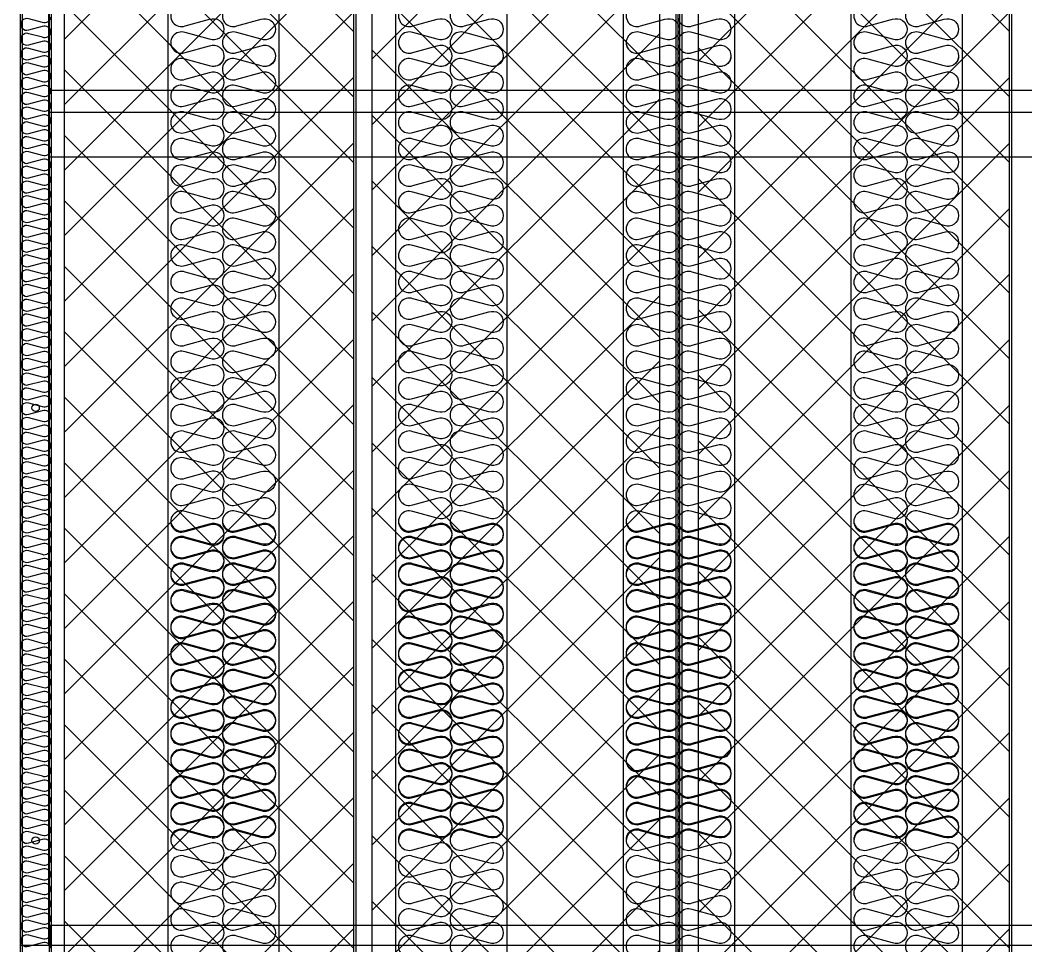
# Model space of a CAD drawing. Header units: millimetres. Extents: x 2376 to 31783, y 3878 to 24674.
# Drawn here: x 21098 to 22456, y 10582 to 11832 of the extents above; entities that cross this region are included whole.
import ezdxf

# ---------------------------------------------------------------- set-up
doc = ezdxf.new("R2010")
doc.units = ezdxf.units.MM
doc.layers.add('SMS', color=220, linetype='Continuous')

# ---------------------------------------------------------------- blocks, each defined once
blk = doc.blocks.new('SP 200RT')
at = {"color": 7}
for p, q in [((-109298.6, -79919.9), (-109298.6, -82797.9)), ((-109148.6, -79919.9), (-109148.6, -82797.9))]:
    blk.add_line(p, q, dxfattribs=at)
at = {"layer": 'SMS', "color": 5}
for points in [[(-109275.2, -81108.5, 1.449198), (-109275.2, -81135.3), (-109242.3, -81126.4, -0.524856), (-109222.8, -81139.9, -0.524856), (-109242.3, -81153.3), (-109275.2, -81144.4, 1.449198), (-109275.2, -81171.2), (-109242.3, -81162.3, -0.524856), (-109222.8, -81175.8, -0.417249), (-109237.3, -81190.1)], [(-109205.5, -81108.5, 1.449198), (-109205.5, -81135.3), (-109172.6, -81126.4, -0.524856), (-109153.2, -81139.9, -0.524856), (-109172.6, -81153.3), (-109205.5, -81144.4, 1.449198), (-109205.5, -81171.2), (-109172.6, -81162.3, -0.524856), (-109153.2, -81175.8, -0.417249), (-109167.7, -81190.1)], [(-109294.2, -81161.4, 0.446849), (-109275.2, -81171.2), (-109242.3, -81162.3, -0.524856), (-109222.8, -81175.8, -0.524856), (-109242.3, -81189.2), (-109275.2, -81180.3, 1.449198), (-109275.2, -81207.2), (-109242.3, -81198.3, -0.524856), (-109222.8, -81211.7, -0.524856), (-109242.3, -81225.1), (-109275.2, -81216.2, 1.449198), (-109275.2, -81243.1), (-109242.3, -81234.2, -0.524856), (-109222.8, -81247.6, -0.524856), (-109242.3, -81261), (-109275.2, -81252.1, 1.449198), (-109275.2, -81279), (-109242.3, -81270.1, -0.524856), (-109222.8, -81283.5, -0.524856), (-109242.3, -81296.9), (-109275.2, -81288, 1.449198), (-109275.2, -81314.9), (-109242.3, -81306, -0.524856), (-109222.8, -81319.4, -0.524856), (-109242.3, -81332.8), (-109275.2, -81323.9, 1.449198), (-109275.2, -81350.8), (-109242.3, -81341.9, -0.524856), (-109222.8, -81355.3, -0.524856), (-109242.3, -81368.8), (-109275.2, -81359.8, 1.449198), (-109275.2, -81386.7), (-109242.3, -81377.8, -0.524856), (-109222.8, -81391.2, -0.524856), (-109242.3, -81404.7), (-109275.2, -81395.8, 1.449198), (-109275.2, -81422.6), (-109242.3, -81413.7, -0.524856), (-109222.8, -81427.1, -0.524856), (-109242.3, -81440.6), (-109275.2, -81431.7, 1.449198), (-109275.2, -81458.5), (-109242.3, -81449.6, -0.524856), (-109222.8, -81463.1, -0.524856), (-109242.3, -81476.5), (-109275.2, -81467.6, 1.449198), (-109275.2, -81494.4), (-109242.3, -81485.5, -0.524856), (-109222.8, -81499, -0.524856), (-109242.3, -81512.4), (-109275.2, -81503.5, 1.449198), (-109275.2, -81530.3), (-109242.3, -81521.4, -0.524856), (-109222.8, -81534.9, -0.524856), (-109242.3, -81548.3), (-109275.2, -81539.4, 1.449198), (-109275.2, -81566.3), (-109242.3, -81557.4, -0.524856), (-109222.8, -81570.8, -0.524856), (-109242.3, -81584.2), (-109275.2, -81575.3, 1.449198), (-109275.2, -81602.2), (-109242.3, -81593.3, -0.524856), (-109222.8, -81606.7, -0.524856), (-109242.3, -81620.1), (-109275.2, -81611.2, 1.449198), (-109275.2, -81638.1), (-109242.3, -81629.2, -0.524856), (-109222.8, -81642.6, -0.524856), (-109242.3, -81656), (-109275.2, -81647.1, 1.449198), (-109275.2, -81674), (-109242.3, -81665.1, -0.524856), (-109222.8, -81678.5, -0.524856), (-109242.3, -81691.9), (-109275.2, -81683, 1.449198), (-109275.2, -81709.9), (-109242.3, -81701, -0.524856), (-109222.8, -81714.4, -0.524856), (-109242.3, -81727.9), (-109275.2, -81718.9, 1.449198), (-109275.2, -81745.8), (-109242.3, -81736.9, -0.524856), (-109222.8, -81750.3, -0.524856), (-109242.3, -81763.8), (-109275.2, -81754.9, 1.449198), (-109275.2, -81781.7), (-109242.3, -81772.8, -0.524856), (-109222.8, -81786.2, -0.524856), (-109242.3, -81799.7), (-109275.2, -81790.8, 1.449198), (-109275.2, -81817.6), (-109242.3, -81808.7, -0.524856), (-109222.8, -81822.2, -0.524856), (-109242.3, -81835.6), (-109275.2, -81826.7, 1.449198), (-109275.2, -81853.5), (-109242.3, -81844.6, -0.524856), (-109222.8, -81858.1, -0.524856), (-109242.3, -81871.5), (-109275.2, -81862.6, 1.449198), (-109275.2, -81889.4), (-109242.3, -81880.5, -0.524856), (-109222.8, -81894, -0.524856), (-109242.3, -81907.4), (-109275.2, -81898.5, 1.449198), (-109275.2, -81925.4), (-109242.3, -81916.5, -0.524856), (-109222.8, -81929.9, -0.524856), (-109242.3, -81943.3), (-109275.2, -81934.4, 1.449198), (-109275.2, -81961.3), (-109242.3, -81952.4, -0.524856), (-109222.8, -81965.8, -0.524856), (-109242.3, -81979.2), (-109275.2, -81970.3, 1.449198), (-109275.2, -81997.2), (-109242.3, -81988.3, -0.524856), (-109222.8, -82001.7, -0.524856), (-109242.3, -82015.1), (-109275.2, -82006.2, 1.449198), (-109275.2, -82033.1), (-109242.3, -82024.2, -0.524856), (-109222.8, -82037.6, -0.524856), (-109242.3, -82051), (-109275.2, -82042.1, 1.449198), (-109275.2, -82069), (-109242.3, -82060.1, -0.524856), (-109222.8, -82073.5, -0.524856), (-109242.3, -82087), (-109275.2, -82078, 1.449198), (-109275.2, -82104.9), (-109242.3, -82096, -0.524856), (-109222.8, -82109.4, -0.524856), (-109242.3, -82122.9), (-109275.2, -82114, 1.449198), (-109275.2, -82140.8), (-109242.3, -82131.9, -0.524856), (-109222.8, -82145.3, -0.524856), (-109242.3, -82158.8), (-109275.2, -82149.9, 1.449198), (-109275.2, -82176.7), (-109242.3, -82167.8, -0.524856), (-109222.8, -82181.3, -0.524856), (-109242.3, -82194.7), (-109275.2, -82185.8, 0.440524), (-109294.1, -82195.3, 0.440524)], [(-109224.5, -81161.4, 0.446849), (-109205.5, -81171.2), (-109172.6, -81162.3, -0.524856), (-109153.2, -81175.8, -0.524856), (-109172.6, -81189.2), (-109205.5, -81180.3, 1.449198), (-109205.5, -81207.2), (-109172.6, -81198.3, -0.524856), (-109153.2, -81211.7, -0.524856), (-109172.6, -81225.1), (-109205.5, -81216.2, 1.449198), (-109205.5, -81243.1), (-109172.6, -81234.2, -0.524856), (-109153.2, -81247.6, -0.524856), (-109172.6, -81261), (-109205.5, -81252.1, 1.449198), (-109205.5, -81279), (-109172.6, -81270.1, -0.524856), (-109153.2, -81283.5, -0.524856), (-109172.6, -81296.9), (-109205.5, -81288, 1.449198), (-109205.5, -81314.9), (-109172.6, -81306, -0.524856), (-109153.2, -81319.4, -0.524856), (-109172.6, -81332.8), (-109205.5, -81323.9, 1.449198), (-109205.5, -81350.8), (-109172.6, -81341.9, -0.524856), (-109153.2, -81355.3, -0.524856), (-109172.6, -81368.8), (-109205.5, -81359.8, 1.449198), (-109205.5, -81386.7), (-109172.6, -81377.8, -0.524856), (-109153.2, -81391.2, -0.524856), (-109172.6, -81404.7), (-109205.5, -81395.8, 1.449198), (-109205.5, -81422.6), (-109172.6, -81413.7, -0.524856), (-109153.2, -81427.1, -0.524856), (-109172.6, -81440.6), (-109205.5, -81431.7, 1.449198), (-109205.5, -81458.5), (-109172.6, -81449.6, -0.524856), (-109153.2, -81463.1, -0.524856), (-109172.6, -81476.5), (-109205.5, -81467.6, 1.449198), (-109205.5, -81494.4), (-109172.6, -81485.5, -0.524856), (-109153.2, -81499, -0.524856), (-109172.6, -81512.4), (-109205.5, -81503.5, 1.449198), (-109205.5, -81530.3), (-109172.6, -81521.4, -0.524856), (-109153.2, -81534.9, -0.524856), (-109172.6, -81548.3), (-109205.5, -81539.4, 1.449198), (-109205.5, -81566.3), (-109172.6, -81557.4, -0.524856), (-109153.2, -81570.8, -0.524856), (-109172.6, -81584.2), (-109205.5, -81575.3, 1.449198), (-109205.5, -81602.2), (-109172.6, -81593.3, -0.524856), (-109153.2, -81606.7, -0.524856), (-109172.6, -81620.1), (-109205.5, -81611.2, 1.449198), (-109205.5, -81638.1), (-109172.6, -81629.2, -0.524856), (-109153.2, -81642.6, -0.524856), (-109172.6, -81656), (-109205.5, -81647.1, 1.449198), (-109205.5, -81674), (-109172.6, -81665.1, -0.524856), (-109153.2, -81678.5, -0.524856), (-109172.6, -81691.9), (-109205.5, -81683, 1.449198), (-109205.5, -81709.9), (-109172.6, -81701, -0.524856), (-109153.2, -81714.4, -0.524856), (-109172.6, -81727.9), (-109205.5, -81718.9, 1.449198), (-109205.5, -81745.8), (-109172.6, -81736.9, -0.524856), (-109153.2, -81750.3, -0.524856), (-109172.6, -81763.8), (-109205.5, -81754.9, 1.449198), (-109205.5, -81781.7), (-109172.6, -81772.8, -0.524856), (-109153.2, -81786.2, -0.524856), (-109172.6, -81799.7), (-109205.5, -81790.8, 1.449198), (-109205.5, -81817.6), (-109172.6, -81808.7, -0.524856), (-109153.2, -81822.2, -0.524856), (-109172.6, -81835.6), (-109205.5, -81826.7, 1.449198), (-109205.5, -81853.5), (-109172.6, -81844.6, -0.524856), (-109153.2, -81858.1, -0.524856), (-109172.6, -81871.5), (-109205.5, -81862.6, 1.449198), (-109205.5, -81889.4), (-109172.6, -81880.5, -0.524856), (-109153.2, -81894, -0.524856), (-109172.6, -81907.4), (-109205.5, -81898.5, 1.449198), (-109205.5, -81925.4), (-109172.6, -81916.5, -0.524856), (-109153.2, -81929.9, -0.524856), (-109172.6, -81943.3), (-109205.5, -81934.4, 1.449198), (-109205.5, -81961.3), (-109172.6, -81952.4, -0.524856), (-109153.2, -81965.8, -0.524856), (-109172.6, -81979.2), (-109205.5, -81970.3, 1.449198), (-109205.5, -81997.2), (-109172.6, -81988.3, -0.524856), (-109153.2, -82001.7, -0.524856), (-109172.6, -82015.1), (-109205.5, -82006.2, 1.449198), (-109205.5, -82033.1), (-109172.6, -82024.2, -0.524856), (-109153.2, -82037.6, -0.524856), (-109172.6, -82051), (-109205.5, -82042.1, 1.449198), (-109205.5, -82069), (-109172.6, -82060.1, -0.524856), (-109153.2, -82073.5, -0.524856), (-109172.6, -82087), (-109205.5, -82078, 1.449198), (-109205.5, -82104.9), (-109172.6, -82096, -0.524856), (-109153.2, -82109.4, -0.524856), (-109172.6, -82122.9), (-109205.5, -82114, 1.449198), (-109205.5, -82140.8), (-109172.6, -82131.9, -0.524856), (-109153.2, -82145.3, -0.524856), (-109172.6, -82158.8), (-109205.5, -82149.9, 1.449198), (-109205.5, -82176.7), (-109172.6, -82167.8, -0.524856), (-109153.2, -82181.3, -0.524856), (-109172.6, -82194.7), (-109205.5, -82185.8, 0.440524), (-109224.5, -82195.3, 0.440524)], [(-109294.2, -81806.4, 0.446849), (-109275.2, -81816.2), (-109242.3, -81807.3, -0.524856), (-109222.8, -81820.8, -0.524856), (-109242.3, -81834.2), (-109275.2, -81825.3, 1.449198), (-109275.2, -81852.2), (-109242.3, -81843.3, -0.524856), (-109222.8, -81856.7, -0.524856), (-109242.3, -81870.1), (-109275.2, -81861.2, 1.449198), (-109275.2, -81888.1), (-109242.3, -81879.2, -0.524856), (-109222.8, -81892.6, -0.524856), (-109242.3, -81906), (-109275.2, -81897.1, 1.449198), (-109275.2, -81924), (-109242.3, -81915.1, -0.524856), (-109222.8, -81928.5, -0.524856), (-109242.3, -81941.9), (-109275.2, -81933, 1.449198), (-109275.2, -81959.9), (-109242.3, -81951, -0.524856), (-109222.8, -81964.4, -0.524856), (-109242.3, -81977.8), (-109275.2, -81968.9, 1.449198), (-109275.2, -81995.8), (-109242.3, -81986.9, -0.524856), (-109222.8, -82000.3, -0.524856), (-109242.3, -82013.8), (-109275.2, -82004.8, 1.449198), (-109275.2, -82031.7), (-109242.3, -82022.8, -0.524856), (-109222.8, -82036.2, -0.524856), (-109242.3, -82049.7), (-109275.2, -82040.8, 1.449198), (-109275.2, -82067.6), (-109242.3, -82058.7, -0.524856), (-109222.8, -82072.1, -0.524856), (-109242.3, -82085.6), (-109275.2, -82076.7, 1.449198), (-109275.2, -82103.5), (-109242.3, -82094.6, -0.524856), (-109222.8, -82108.1, -0.524856), (-109242.3, -82121.5), (-109275.2, -82112.6, 1.449198), (-109275.2, -82139.4), (-109242.3, -82130.5, -0.524856), (-109222.8, -82144, -0.524856), (-109242.3, -82157.4), (-109275.2, -82148.5, 1.449198), (-109275.2, -82175.3), (-109242.3, -82166.4, -0.524856), (-109222.8, -82179.9, -0.524856), (-109242.3, -82193.3), (-109275.2, -82184.4, 1.449198), (-109275.2, -82211.3), (-109242.3, -82202.4, -0.524856), (-109222.8, -82215.8, -0.524856), (-109242.3, -82229.2), (-109275.2, -82220.3, 1.449198), (-109275.2, -82247.2), (-109242.3, -82238.3, -0.524856), (-109222.8, -82251.7, -0.524856), (-109242.3, -82265.1), (-109275.2, -82256.2, 1.449198), (-109275.2, -82283.1), (-109242.3, -82274.2, -0.524856), (-109222.8, -82287.6, -0.524856), (-109242.3, -82301), (-109275.2, -82292.1, 1.449198), (-109275.2, -82319), (-109242.3, -82310.1, -0.524856), (-109222.8, -82323.5, -0.524856), (-109242.3, -82336.9), (-109275.2, -82328, 1.449198), (-109275.2, -82354.9), (-109242.3, -82346, -0.524856), (-109222.8, -82359.4, -0.524856), (-109242.3, -82372.9), (-109275.2, -82363.9, 1.449198), (-109275.2, -82390.8)], [(-109224.5, -81806.4, 0.446849), (-109205.5, -81816.2), (-109172.6, -81807.3, -0.524856), (-109153.2, -81820.8, -0.524856), (-109172.6, -81834.2), (-109205.5, -81825.3, 1.449198), (-109205.5, -81852.2), (-109172.6, -81843.3, -0.524856), (-109153.2, -81856.7, -0.524856), (-109172.6, -81870.1), (-109205.5, -81861.2, 1.449198), (-109205.5, -81888.1), (-109172.6, -81879.2, -0.524856), (-109153.2, -81892.6, -0.524856), (-109172.6, -81906), (-109205.5, -81897.1, 1.449198), (-109205.5, -81924), (-109172.6, -81915.1, -0.524856), (-109153.2, -81928.5, -0.524856), (-109172.6, -81941.9), (-109205.5, -81933, 1.449198), (-109205.5, -81959.9), (-109172.6, -81951, -0.524856), (-109153.2, -81964.4, -0.524856), (-109172.6, -81977.8), (-109205.5, -81968.9, 1.449198), (-109205.5, -81995.8), (-109172.6, -81986.9, -0.524856), (-109153.2, -82000.3, -0.524856), (-109172.6, -82013.8), (-109205.5, -82004.8, 1.449198), (-109205.5, -82031.7), (-109172.6, -82022.8, -0.524856), (-109153.2, -82036.2, -0.524856), (-109172.6, -82049.7), (-109205.5, -82040.8, 1.449198), (-109205.5, -82067.6), (-109172.6, -82058.7, -0.524856), (-109153.2, -82072.1, -0.524856), (-109172.6, -82085.6), (-109205.5, -82076.7, 1.449198), (-109205.5, -82103.5), (-109172.6, -82094.6, -0.524856), (-109153.2, -82108.1, -0.524856), (-109172.6, -82121.5), (-109205.5, -82112.6, 1.449198), (-109205.5, -82139.4), (-109172.6, -82130.5, -0.524856), (-109153.2, -82144, -0.524856), (-109172.6, -82157.4), (-109205.5, -82148.5, 1.449198), (-109205.5, -82175.3), (-109172.6, -82166.4, -0.524856), (-109153.2, -82179.9, -0.524856), (-109172.6, -82193.3), (-109205.5, -82184.4, 1.449198), (-109205.5, -82211.3), (-109172.6, -82202.4, -0.524856), (-109153.2, -82215.8, -0.524856), (-109172.6, -82229.2), (-109205.5, -82220.3, 1.449198), (-109205.5, -82247.2), (-109172.6, -82238.3, -0.524856), (-109153.2, -82251.7, -0.524856), (-109172.6, -82265.1), (-109205.5, -82256.2, 1.449198), (-109205.5, -82283.1), (-109172.6, -82274.2, -0.524856), (-109153.2, -82287.6, -0.524856), (-109172.6, -82301), (-109205.5, -82292.1, 1.449198), (-109205.5, -82319), (-109172.6, -82310.1, -0.524856), (-109153.2, -82323.5, -0.524856), (-109172.6, -82336.9), (-109205.5, -82328, 1.449198), (-109205.5, -82354.9), (-109172.6, -82346, -0.524856), (-109153.2, -82359.4, -0.524856), (-109172.6, -82372.9), (-109205.5, -82363.9, 1.449198), (-109205.5, -82390.8)], [(-109275.2, -82185.8, 1.449198), (-109275.2, -82212.6), (-109242.3, -82203.7, -0.524856), (-109222.8, -82217.2, -0.524856), (-109242.3, -82230.6), (-109275.2, -82221.7, 0.54148), (-109294.6, -82235.9, 0.54148)], [(-109205.5, -82185.8, 1.449198), (-109205.5, -82212.6), (-109172.6, -82203.7, -0.524856), (-109153.2, -82217.2, -0.524856), (-109172.6, -82230.6), (-109205.5, -82221.7, 0.54148), (-109225, -82235.9, 0.54148)]]:
    blk.add_lwpolyline(points, format="xyb", dxfattribs=at)
blk = doc.blocks.new('SCR 175')
at = {"ltscale": 500}
h = blk.add_hatch(dxfattribs=at)
h.set_pattern_fill('ANSI37', color=251, scale=500)
h.set_pattern_definition([(45, (-126957.33, -95385.714), (-44.19417, 44.19417), []), (135, (-126957.33, -95385.714), (-44.19417, -44.19417), [])])
h.paths.add_polyline_path([(-99395.3, -82774.9), (-99004.8, -82774.9), (-99004.8, -79941.9), (-99395.3, -79941.9)])
h = blk.add_hatch(dxfattribs=at)
h.set_pattern_fill('ANSI37', color=251, scale=500)
h.set_pattern_definition([(45, (-126780.33, -95385.714), (-44.19417, 44.19417), []), (135, (-126780.33, -95385.714), (-44.19417, -44.19417), [])])
h.paths.add_polyline_path([(-98591.9, -79941.9), (-98979.8, -79941.9), (-98979.8, -82774.9), (-98591.9, -82774.9)])
h = blk.add_hatch(dxfattribs=at)
h.set_pattern_fill('ANSI37', color=251, scale=500)
h.set_pattern_definition([(45, (-127132.43, -95385.714), (-44.19417, 44.19417), []), (135, (-127132.43, -95385.714), (-44.19417, -44.19417), [])])
h.paths.add_polyline_path([(-98539.6, -82774.9), (-98119.8, -82774.9), (-98119.8, -79941.9), (-98539.6, -79941.9)])
at = {"color": 251, "ltscale": 500}
for p, q in [((-99451.8, -79880.4), (-99451.8, -82836.4)), ((-98566.8, -79880.4), (-98566.8, -82836.4)), ((-98564.8, -79880.4), (-98564.8, -82836.4)), ((-99415.3, -79916.9), (-99415.3, -82799.9)), ((-99412.8, -79919.4), (-99412.8, -82797.4)), ((-99395.3, -79919.4), (-99395.3, -82797.4)), ((-98591.9, -79919.4), (-98591.9, -82797.4)), ((-98569.9, -79919.4), (-98569.9, -82797.4)), ((-98561.6, -79919.4), (-98561.6, -82797.4)), ((-98539.6, -79919.4), (-98539.6, -82797.4)), ((-99004.8, -79941.9), (-99004.8, -82774.9)), ((-99001.8, -79941.9), (-99001.8, -82774.9)), ((-98979.8, -79941.9), (-98979.8, -82774.9)), ((-98119.8, -79941.9), (-98119.8, -82774.9)), ((-98116.8, -79941.9), (-98116.8, -82774.9))]:
    blk.add_line(p, q, dxfattribs=at)
for centre in [(-99433.8, -81650.4), (-99433.8, -82234.4)]:
    blk.add_circle(centre, 5, dxfattribs=at)
blk = doc.blocks.new('2')
for p, q in [((21098.3, 13081.2), (21098.3, 10081.2)), ((21098.3, 12724.9), (21098.3, 10582.9)), ((21136.5, 12724.9), (21136.5, 10582.9)), ((21138.3, 10610.2), (23759.2, 10610.2)), ((21138.3, 10610.2), (21138.3, 10582.9)), ((21098.3, 10582.9), (21136.5, 10582.9)), ((21138.3, 10582.9), (23759.2, 10582.9))]:
    blk.add_line(p, q)
at = {"color": 7}
for p, q in [((21098.3, 13081.2), (21098.3, 10081.2)), ((21140.3, 13081.2), (21140.3, 10161.2))]:
    blk.add_line(p, q, dxfattribs=at)
at = {"ltscale": 500}
for p, q in [((21136.5, 11737.2), (23761, 11737.2)), ((21136.5, 11707.2), (23761, 11707.2)), ((21136.5, 11647.3), (23761, 11647.3))]:
    blk.add_line(p, q, dxfattribs=at)
at = {"layer": 'SMS', "color": 5, "elevation": 0}
for points in [[(21139.1, 11835.8, -0.524856), (21128.3, 11828.3), (21110, 11833.3, 1.449198), (21110, 11818.4), (21128.3, 11823.3, -0.524856), (21139.1, 11815.8, -0.524856), (21128.3, 11808.4), (21110, 11813.3, 1.449198), (21110, 11798.4), (21128.3, 11803.4, -0.524856), (21139.1, 11795.9, -0.524856), (21128.3, 11788.4), (21110, 11793.4, 1.449198), (21110, 11778.5), (21128.3, 11783.4, -0.524856), (21139.1, 11775.9, -0.524856), (21128.3, 11768.5), (21110, 11773.4, 1.449198), (21110, 11758.5), (21128.3, 11763.5, -0.524856), (21139.1, 11756, -0.524856), (21128.3, 11748.5), (21110, 11753.5, 1.449198), (21110, 11738.6), (21128.3, 11743.5, -0.524856), (21139.1, 11736, -0.524856), (21128.3, 11728.6), (21110, 11733.5, 1.449198), (21110, 11718.6), (21128.3, 11723.6, -0.524856), (21139.1, 11716.1, -0.524856), (21128.3, 11708.6), (21110, 11713.6, 1.449198), (21110, 11698.7), (21128.3, 11703.6, -0.524856), (21139.1, 11696.1, -0.524856), (21128.3, 11688.7), (21110, 11693.6, 1.449198), (21110, 11678.7), (21128.3, 11683.7, -0.524856), (21139.1, 11676.2, -0.524856), (21128.3, 11668.7), (21110, 11673.7, 1.449198), (21110, 11658.8), (21128.3, 11663.7, -0.524856), (21139.1, 11656.2, -0.524856), (21128.3, 11648.8), (21110, 11653.7, 1.449198), (21110, 11638.8), (21128.3, 11643.8, -0.524856), (21139.1, 11636.3, -0.524856), (21128.3, 11628.8), (21110, 11633.8, 1.449198), (21110, 11618.9), (21128.3, 11623.8, -0.524856), (21139.1, 11616.3, -0.524856), (21128.3, 11608.9), (21110, 11613.8, 1.449198), (21110, 11598.9), (21128.3, 11603.9, -0.524856), (21139.1, 11596.4, -0.524856), (21128.3, 11588.9), (21110, 11593.9, 1.449198), (21110, 11579), (21128.3, 11583.9, -0.524856), (21139.1, 11576.4, -0.524856), (21128.3, 11569), (21110, 11573.9, 1.449198), (21110, 11559), (21128.3, 11564, -0.524856), (21139.1, 11556.5, -0.524856), (21128.3, 11549), (21110, 11554, 1.449198), (21110, 11539.1), (21128.3, 11544, -0.524856), (21139.1, 11536.5, -0.524856), (21128.3, 11529.1), (21110, 11534, 1.449198), (21110, 11519.1), (21128.3, 11524.1, -0.524856), (21139.1, 11516.6, -0.524856), (21128.3, 11509.1), (21110, 11514.1, 1.449198), (21110, 11499.2), (21128.3, 11504.1, -0.524856), (21139.1, 11496.6, -0.524856), (21128.3, 11489.2), (21110, 11494.1, 1.449198), (21110, 11479.2), (21128.3, 11484.2, -0.524856), (21139.1, 11476.7, -0.524856), (21128.3, 11469.2), (21110, 11474.2, 1.449198), (21110, 11459.3), (21128.3, 11464.2, -0.524856), (21139.1, 11456.7, -0.524856), (21128.3, 11449.3), (21110, 11454.2, 1.449198), (21110, 11439.3), (21128.3, 11444.3, -0.524856), (21139.1, 11436.8, -0.524856), (21128.3, 11429.3), (21110, 11434.3, 1.449198), (21110, 11419.4), (21128.3, 11424.3, -0.524856), (21139.1, 11416.8, -0.524856), (21128.3, 11409.4), (21110, 11414.3, 1.449198), (21110, 11399.4), (21128.3, 11404.4, -0.524856), (21139.1, 11396.9, -0.524856), (21128.3, 11389.4), (21110, 11394.4, 1.449198), (21110, 11379.5), (21128.3, 11384.4, -0.524856), (21139.1, 11376.9, -0.524856), (21128.3, 11369.5), (21110, 11374.4, 1.449198), (21110, 11359.5), (21128.3, 11364.5, -0.524856), (21139.1, 11357, -0.417249), (21131.1, 11349)], [(21099.5, 11365, 0.446849), (21110, 11359.5), (21128.3, 11364.5, -0.524856), (21139.1, 11357, -0.524856), (21128.3, 11349.5), (21110, 11354.5, 1.449198), (21110, 11339.6), (21128.3, 11344.5, -0.524856), (21139.1, 11337, -0.524856), (21128.3, 11329.6), (21110, 11334.5, 1.449198), (21110, 11319.6), (21128.3, 11324.6, -0.524856), (21139.1, 11317.1, -0.524856), (21128.3, 11309.6), (21110, 11314.6, 1.449198), (21110, 11299.7), (21128.3, 11304.6, -0.524856), (21139.1, 11297.1, -0.524856), (21128.3, 11289.7), (21110, 11294.6, 1.449198), (21110, 11279.7), (21128.3, 11284.7, -0.524856), (21139.1, 11277.2, -0.524856), (21128.3, 11269.7), (21110, 11274.7, 1.449198), (21110, 11259.8), (21128.3, 11264.7, -0.524856), (21139.1, 11257.2, -0.524856), (21128.3, 11249.8), (21110, 11254.7, 1.449198), (21110, 11239.8), (21128.3, 11244.8, -0.524856), (21139.1, 11237.3, -0.524856), (21128.3, 11229.8), (21110, 11234.8, 1.449198), (21110, 11219.9), (21128.3, 11224.8, -0.524856), (21139.1, 11217.3, -0.524856), (21128.3, 11209.9), (21110, 11214.8, 1.449198), (21110, 11199.9), (21128.3, 11204.9, -0.524856), (21139.1, 11197.4, -0.524856), (21128.3, 11189.9), (21110, 11194.9, 1.449198), (21110, 11180), (21128.3, 11184.9, -0.524856), (21139.1, 11177.4, -0.524856), (21128.3, 11170), (21110, 11174.9, 1.449198), (21110, 11160), (21128.3, 11165, -0.524856), (21139.1, 11157.5, -0.524856), (21128.3, 11150), (21110, 11155, 1.449198), (21110, 11140.1), (21128.3, 11145, -0.524856), (21139.1, 11137.5, -0.524856), (21128.3, 11130.1), (21110, 11135, 1.449198), (21110, 11120.1), (21128.3, 11125.1, -0.524856), (21139.1, 11117.6, -0.524856), (21128.3, 11110.1), (21110, 11115.1, 1.449198), (21110, 11100.2), (21128.3, 11105.1, -0.524856), (21139.1, 11097.6, -0.524856), (21128.3, 11090.2), (21110, 11095.1, 1.449198), (21110, 11080.2), (21128.3, 11085.2, -0.524856), (21139.1, 11077.7, -0.524856), (21128.3, 11070.2), (21110, 11075.2, 1.449198), (21110, 11060.3), (21128.3, 11065.2, -0.524856), (21139.1, 11057.7, -0.524856), (21128.3, 11050.3), (21110, 11055.2, 1.449198), (21110, 11040.3), (21128.3, 11045.3, -0.524856), (21139.1, 11037.8, -0.524856), (21128.3, 11030.3), (21110, 11035.3, 1.449198), (21110, 11020.4), (21128.3, 11025.3, -0.524856), (21139.1, 11017.8, -0.524856), (21128.3, 11010.4), (21110, 11015.3, 1.449198), (21110, 11000.4), (21128.3, 11005.4, -0.524856), (21139.1, 10997.9, -0.524856), (21128.3, 10990.4), (21110, 10995.4, 1.449198), (21110, 10980.5), (21128.3, 10985.4, -0.524856), (21139.1, 10977.9, -0.524856), (21128.3, 10970.5), (21110, 10975.4, 1.449198), (21110, 10960.5), (21128.3, 10965.5, -0.524856), (21139.1, 10958, -0.524856), (21128.3, 10950.5), (21110, 10955.5, 1.449198), (21110, 10940.6), (21128.3, 10945.5, -0.524856), (21139.1, 10938, -0.524856), (21128.3, 10930.6), (21110, 10935.5, 1.449198), (21110, 10920.6), (21128.3, 10925.6, -0.524856), (21139.1, 10918.1, -0.524856), (21128.3, 10910.6), (21110, 10915.6, 1.449198), (21110, 10900.7), (21128.3, 10905.6, -0.524856), (21139.1, 10898.1, -0.524856), (21128.3, 10890.7), (21110, 10895.6, 1.449198), (21110, 10880.7), (21128.3, 10885.7, -0.524856), (21139.1, 10878.2, -0.524856), (21128.3, 10870.7), (21110, 10875.7, 1.449198), (21110, 10860.8), (21128.3, 10865.7, -0.524856), (21139.1, 10858.2, -0.524856), (21128.3, 10850.8), (21110, 10855.7, 1.449198), (21110, 10840.8), (21128.3, 10845.8, -0.524856), (21139.1, 10838.3, -0.524856), (21128.3, 10830.8), (21110, 10835.8, 1.449198), (21110, 10820.9), (21128.3, 10825.8, -0.524856), (21139.1, 10818.3, -0.524856), (21128.3, 10810.9), (21110, 10815.8, 1.449198), (21110, 10800.9), (21128.3, 10805.9, -0.524856), (21139.1, 10798.4, -0.524856), (21128.3, 10790.9), (21110, 10795.9, 1.449198), (21110, 10781), (21128.3, 10785.9, -0.524856), (21139.1, 10778.4, -0.417249), (21131.1, 10770.5)], [(21099.5, 10786.4, 0.446849), (21110, 10781), (21128.3, 10785.9, -0.524856), (21139.1, 10778.4, -0.524856), (21128.3, 10771), (21110, 10775.9, 1.449198), (21110, 10761), (21128.3, 10766, -0.524856), (21139.1, 10758.5, -0.524856), (21128.3, 10751), (21110, 10756, 1.449198), (21110, 10741.1), (21128.3, 10746, -0.524856), (21139.1, 10738.5, -0.524856), (21128.3, 10731.1), (21110, 10736, 1.449198), (21110, 10721.1), (21128.3, 10726.1, -0.524856), (21139.1, 10718.6, -0.524856), (21128.3, 10711.1), (21110, 10716.1, 1.449198), (21110, 10701.2), (21128.3, 10706.1, -0.524856), (21139.1, 10698.6, -0.524856), (21128.3, 10691.2), (21110, 10696.1, 1.449198), (21110, 10681.2), (21128.3, 10686.2, -0.524856), (21139.1, 10678.7, -0.524856), (21128.3, 10671.2), (21110, 10676.2, 1.449198), (21110, 10661.3), (21128.3, 10666.2, -0.524856), (21139.1, 10658.7, -0.524856), (21128.3, 10651.3), (21110, 10656.2, 1.449198), (21110, 10641.3), (21128.3, 10646.3, -0.524856), (21139.1, 10638.8, -0.524856), (21128.3, 10631.3), (21110, 10636.3, 1.449198), (21110, 10621.4), (21128.3, 10626.3, -0.524856), (21139.1, 10618.8, -0.524856), (21128.3, 10611.4), (21110, 10616.3, 1.449198), (21110, 10601.4), (21128.3, 10606.4, -0.524856), (21139.1, 10598.9, -0.524856), (21128.3, 10591.4), (21110, 10596.4, 1.449198), (21110, 10581.5), (21128.3, 10586.4, -0.524856), (21139.1, 10578.9, -0.524856)]]:
    blk.add_lwpolyline(points, format="xyb", dxfattribs=at)
for name, p in [('SCR 175', (120553, 92958.6)), ('SP 200RT', (130596.2, 92959.1)), ('SP 200RT', (130903.6, 92959.1)), ('SP 200RT', (131210.9, 92959.1)), ('SP 200RT', (131518.2, 92959.1))]:
    blk.add_blockref(name, p)

msp = doc.modelspace()

# ---------------------------------------------------------------- block references
msp.add_blockref('2', (0, 0))

doc.saveas('drawing.dxf')
